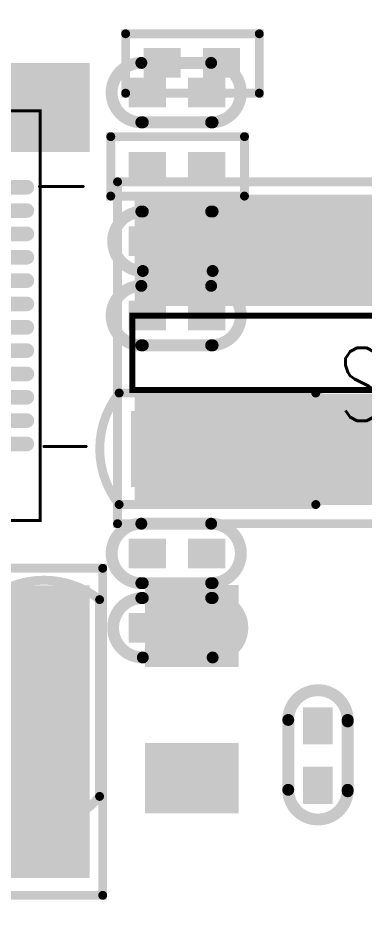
# Model space of a CAD drawing. Extents: x -396 to 4142, y 20 to 2755.
# Drawn here: x 553 to 786, y 1454 to 2070 of the extents above; entities that cross this region are included whole.
import ezdxf

# ---------------------------------------------------------------- set-up
doc = ezdxf.new("R2010")
doc.units = 0
for name, color, linetype in [('DRIL_NPLTE_THRU_01', 16, 'CONTINUOUS'), ('DRIL_NPLTE_THRU_02', 3, 'CONTINUOUS'), ('DRIL_NPLTE_THRU_03', 96, 'CONTINUOUS'), ('DRIL_NPLTE_THRU_04', 146, 'CONTINUOUS'), ('DRIL_NPLTE_THRU_05', 2, 'CONTINUOUS'), ('DRIL_NPLTE_THRU_06', 5, 'CONTINUOUS'), ('DRIL_PLTE_THRU_01', 16, 'CONTINUOUS'), ('DRIL_PLTE_THRU_02', 3, 'CONTINUOUS'), ('DRIL_PLTE_THRU_03', 96, 'CONTINUOUS'), ('DRIL_PLTE_THRU_04', 146, 'CONTINUOUS'), ('DRIL_PLTE_THRU_05', 2, 'CONTINUOUS'), ('DRIL_PLTE_THRU_06', 5, 'CONTINUOUS'), ('DRIL_SYMBOL', 255, 'CONTINUOUS'), ('PADS_BOT', 186, 'CONTINUOUS'), ('PADS_INNER', 1, 'CONTINUOUS'), ('PADS_TOP', 1, 'CONTINUOUS'), ('PART_BOT_2DLINE_00', 56, 'CONTINUOUS'), ('PART_BOT_2DLINE_01', 183, 'CONTINUOUS'), ('PART_BOT_CUTOUT_01', 183, 'CONTINUOUS'), ('PART_TOP_2DLINE_00', 67, 'CONTINUOUS'), ('TEXT_105', 2, 'CONTINUOUS')]:
    doc.layers.add(name, color=color, linetype=linetype)
doc.styles.add('W10', font='simplex', dxfattribs={"width": 0.75})

# ---------------------------------------------------------------- blocks, each defined once
blk = doc.blocks.new('SMOOTH_8')
at = {"const_width": 4}
blk.add_lwpolyline([(-2, 0, 1), (2, 0, 1)], format="xyb", close=True, dxfattribs=at)
blk = doc.blocks.new('PART_BODY_TOP_5733')
at = {"layer": 'PART_TOP_2DLINE_00', "const_width": 8}
for points in [[(-24, -20, -1), (-24, 20)], [(23, 20, -1), (23, -20)]]:
    blk.add_lwpolyline(points, format="xyb", dxfattribs=at)
for points in [[(-24, 20), (23, 20)], [(-23, -20), (24, -20)]]:
    blk.add_lwpolyline(points, dxfattribs=at)
at = {"layer": 'PART_TOP_2DLINE_00'}
for p in [(-24, 20), (-24, 20), (23, 20), (23, 20), (-24, -20), (-23, -20), (23, -20), (24, -20)]:
    blk.add_blockref('SMOOTH_8', p, dxfattribs=at)
blk = doc.blocks.new('DRIL_HOLE_0')
blk.add_lwpolyline([(0, 0, 1), (0, 0, 1)], format="xyb", close=True)
blk = doc.blocks.new('PAD_0')
blk.add_lwpolyline([(0, 0, 1), (0, 0, 1)], format="xyb", close=True)
blk = doc.blocks.new('PAD_2')
at = {"const_width": 20}
blk.add_lwpolyline([(-12.5, 0), (12.5, 0)], dxfattribs=at)
blk = doc.blocks.new('STK_TOP_8')
at = {"layer": 'DRIL_PLTE_THRU_01'}
blk.add_blockref('DRIL_HOLE_0', (0, 0), dxfattribs=at)
at = {"layer": 'DRIL_PLTE_THRU_02'}
blk.add_blockref('DRIL_HOLE_0', (0, 0), dxfattribs=at)
at = {"layer": 'DRIL_PLTE_THRU_03'}
blk.add_blockref('DRIL_HOLE_0', (0, 0), dxfattribs=at)
at = {"layer": 'DRIL_PLTE_THRU_04'}
blk.add_blockref('DRIL_HOLE_0', (0, 0), dxfattribs=at)
at = {"layer": 'DRIL_PLTE_THRU_05'}
blk.add_blockref('DRIL_HOLE_0', (0, 0), dxfattribs=at)
at = {"layer": 'DRIL_PLTE_THRU_06'}
blk.add_blockref('DRIL_HOLE_0', (0, 0), dxfattribs=at)
at = {"layer": 'PADS_BOT'}
blk.add_blockref('PAD_0', (0, 0), dxfattribs=at)
at = {"layer": 'PADS_INNER'}
blk.add_blockref('PAD_0', (0, 0), dxfattribs=at)
at = {"layer": 'PADS_TOP'}
blk.add_blockref('PAD_2', (0, 0), dxfattribs=at)
blk = doc.blocks.new('SYM_TOP_9')
for name, p in [('PART_BODY_TOP_5733', (0, 0)), ('STK_TOP_8', (-20, 0)), ('STK_TOP_8', (20, 0))]:
    blk.add_blockref(name, p)
blk = doc.blocks.new('PART_TOP_115')
blk.add_blockref('SYM_TOP_9', (0, 0))
blk = doc.blocks.new('SMOOTH_6')
at = {"const_width": 3}
blk.add_lwpolyline([(-1.5, 0, 1), (1.5, 0, 1)], format="xyb", close=True, dxfattribs=at)
blk = doc.blocks.new('PART_BODY_TOP_5732')
at = {"layer": 'PART_TOP_2DLINE_00', "const_width": 6}
blk.add_lwpolyline([(-68.93, 37.9), (63.46, 37.9, -0.486113), (63.46, -37.1), (-68.93, -37.1, -0.348726)], format="xyb", close=True, dxfattribs=at)
at = {"layer": 'PART_TOP_2DLINE_00'}
for p in [(-68.93, 37.9), (63.46, 37.9), (-68.93, -37.1), (63.46, -37.1)]:
    blk.add_blockref('SMOOTH_6', p, dxfattribs=at)
blk = doc.blocks.new('PAD_8')
at = {"const_width": 39.37}
blk.add_lwpolyline([(-25.59, 0), (25.59, 0)], dxfattribs=at)
blk = doc.blocks.new('STK_TOP_9')
at = {"layer": 'DRIL_PLTE_THRU_01'}
blk.add_blockref('DRIL_HOLE_0', (0, 0), dxfattribs=at)
at = {"layer": 'DRIL_PLTE_THRU_02'}
blk.add_blockref('DRIL_HOLE_0', (0, 0), dxfattribs=at)
at = {"layer": 'DRIL_PLTE_THRU_03'}
blk.add_blockref('DRIL_HOLE_0', (0, 0), dxfattribs=at)
at = {"layer": 'DRIL_PLTE_THRU_04'}
blk.add_blockref('DRIL_HOLE_0', (0, 0), dxfattribs=at)
at = {"layer": 'DRIL_PLTE_THRU_05'}
blk.add_blockref('DRIL_HOLE_0', (0, 0), dxfattribs=at)
at = {"layer": 'DRIL_PLTE_THRU_06'}
blk.add_blockref('DRIL_HOLE_0', (0, 0), dxfattribs=at)
at = {"layer": 'PADS_BOT'}
blk.add_blockref('PAD_0', (0, 0), dxfattribs=at)
at = {"layer": 'PADS_INNER'}
blk.add_blockref('PAD_0', (0, 0), dxfattribs=at)
at = {"layer": 'PADS_TOP', "rotation": 90}
blk.add_blockref('PAD_8', (0, 0), dxfattribs=at)
blk = doc.blocks.new('SYM_TOP_8')
for name, p in [('STK_TOP_9', (-41.34, 0.18)), ('STK_TOP_9', (41.34, 0.18)), ('PART_BODY_TOP_5732', (0, 0))]:
    blk.add_blockref(name, p)
blk = doc.blocks.new('PART_TOP_147')
blk.add_blockref('SYM_TOP_8', (0, 0))
blk = doc.blocks.new('PART_TOP_148')
blk.add_blockref('SYM_TOP_8', (0, 0))
blk = doc.blocks.new('PART_BODY_BOT_5733')
at = {"layer": 'PART_BOT_2DLINE_00', "const_width": 8}
for points in [[(-24, -20, -1), (-24, 20)], [(23, 20, -1), (23, -20)]]:
    blk.add_lwpolyline(points, format="xyb", dxfattribs=at)
for points in [[(-24, 20), (23, 20)], [(-23, -20), (24, -20)]]:
    blk.add_lwpolyline(points, dxfattribs=at)
at = {"layer": 'PART_BOT_2DLINE_00'}
for p in [(-24, 20), (-24, 20), (23, 20), (23, 20), (-24, -20), (-23, -20), (23, -20), (24, -20)]:
    blk.add_blockref('SMOOTH_8', p, dxfattribs=at)
blk = doc.blocks.new('STK_BOT_8')
at = {"layer": 'DRIL_PLTE_THRU_01'}
blk.add_blockref('DRIL_HOLE_0', (0, 0), dxfattribs=at)
at = {"layer": 'DRIL_PLTE_THRU_02'}
blk.add_blockref('DRIL_HOLE_0', (0, 0), dxfattribs=at)
at = {"layer": 'DRIL_PLTE_THRU_03'}
blk.add_blockref('DRIL_HOLE_0', (0, 0), dxfattribs=at)
at = {"layer": 'DRIL_PLTE_THRU_04'}
blk.add_blockref('DRIL_HOLE_0', (0, 0), dxfattribs=at)
at = {"layer": 'DRIL_PLTE_THRU_05'}
blk.add_blockref('DRIL_HOLE_0', (0, 0), dxfattribs=at)
at = {"layer": 'DRIL_PLTE_THRU_06'}
blk.add_blockref('DRIL_HOLE_0', (0, 0), dxfattribs=at)
at = {"layer": 'PADS_BOT'}
blk.add_blockref('PAD_2', (0, 0), dxfattribs=at)
at = {"layer": 'PADS_INNER'}
blk.add_blockref('PAD_0', (0, 0), dxfattribs=at)
at = {"layer": 'PADS_TOP'}
blk.add_blockref('PAD_0', (0, 0), dxfattribs=at)
blk = doc.blocks.new('SYM_BOT_9')
for name, p in [('PART_BODY_BOT_5733', (0, 0)), ('STK_BOT_8', (-20, 0)), ('STK_BOT_8', (20, 0))]:
    blk.add_blockref(name, p)
blk = doc.blocks.new('PART_BOT_155')
blk.add_blockref('SYM_BOT_9', (0, 0))
blk = doc.blocks.new('PAD_14')
at = {"const_width": 55.12}
blk.add_lwpolyline([(-31.5, 0), (31.5, 0)], dxfattribs=at)
blk = doc.blocks.new('STK_BOT_22')
at = {"layer": 'DRIL_PLTE_THRU_01'}
blk.add_blockref('DRIL_HOLE_0', (0, 0), dxfattribs=at)
at = {"layer": 'DRIL_PLTE_THRU_02'}
blk.add_blockref('DRIL_HOLE_0', (0, 0), dxfattribs=at)
at = {"layer": 'DRIL_PLTE_THRU_03'}
blk.add_blockref('DRIL_HOLE_0', (0, 0), dxfattribs=at)
at = {"layer": 'DRIL_PLTE_THRU_04'}
blk.add_blockref('DRIL_HOLE_0', (0, 0), dxfattribs=at)
at = {"layer": 'DRIL_PLTE_THRU_05'}
blk.add_blockref('DRIL_HOLE_0', (0, 0), dxfattribs=at)
at = {"layer": 'DRIL_PLTE_THRU_06'}
blk.add_blockref('DRIL_HOLE_0', (0, 0), dxfattribs=at)
at = {"layer": 'PADS_BOT', "rotation": 90}
blk.add_blockref('PAD_14', (0, 0), dxfattribs=at)
at = {"layer": 'PADS_INNER'}
blk.add_blockref('PAD_0', (0, 0), dxfattribs=at)
at = {"layer": 'PADS_TOP'}
blk.add_blockref('PAD_0', (0, 0), dxfattribs=at)
blk = doc.blocks.new('PAD_15')
at = {"const_width": 47.24}
blk.add_lwpolyline([(-31.5, 0), (31.5, 0)], dxfattribs=at)
blk = doc.blocks.new('STK_BOT_21')
at = {"layer": 'DRIL_PLTE_THRU_01'}
blk.add_blockref('DRIL_HOLE_0', (0, 0), dxfattribs=at)
at = {"layer": 'DRIL_PLTE_THRU_02'}
blk.add_blockref('DRIL_HOLE_0', (0, 0), dxfattribs=at)
at = {"layer": 'DRIL_PLTE_THRU_03'}
blk.add_blockref('DRIL_HOLE_0', (0, 0), dxfattribs=at)
at = {"layer": 'DRIL_PLTE_THRU_04'}
blk.add_blockref('DRIL_HOLE_0', (0, 0), dxfattribs=at)
at = {"layer": 'DRIL_PLTE_THRU_05'}
blk.add_blockref('DRIL_HOLE_0', (0, 0), dxfattribs=at)
at = {"layer": 'DRIL_PLTE_THRU_06'}
blk.add_blockref('DRIL_HOLE_0', (0, 0), dxfattribs=at)
at = {"layer": 'PADS_BOT', "rotation": 90}
blk.add_blockref('PAD_15', (0, 0), dxfattribs=at)
at = {"layer": 'PADS_INNER'}
blk.add_blockref('PAD_0', (0, 0), dxfattribs=at)
at = {"layer": 'PADS_TOP'}
blk.add_blockref('PAD_0', (0, 0), dxfattribs=at)
blk = doc.blocks.new('SYM_BOT_22')
for name, p in [('STK_BOT_22', (-51.18, 0)), ('STK_BOT_21', (51.18, 0))]:
    blk.add_blockref(name, p)
blk = doc.blocks.new('PART_BOT_156')
blk.add_blockref('SYM_BOT_22', (0, 0))
blk = doc.blocks.new('SMOOTH_3$937007874')
at = {"const_width": 1.97}
blk.add_lwpolyline([(-0.98, 0, 1), (0.98, 0, 1)], format="xyb", close=True, dxfattribs=at)
blk = doc.blocks.new('PART_BODY_BOT_5749')
at = {"layer": 'PART_BOT_2DLINE_01', "const_width": 6}
blk.add_lwpolyline([(-50, 110), (180, 110), (180, -110), (-50, -110)], close=True, dxfattribs=at)
at = {"layer": 'PART_BOT_CUTOUT_01', "const_width": 3.94}
blk.add_lwpolyline([(40, 110), (90, 110), (90, -100), (40, -100)], close=True, dxfattribs=at)
at = {"layer": 'PART_BOT_2DLINE_01'}
for p in [(-50, 110), (180, 110), (-50, -110), (180, -110)]:
    blk.add_blockref('SMOOTH_6', p, dxfattribs=at)
at = {"layer": 'PART_BOT_CUTOUT_01'}
for p in [(40, 110), (90, 110), (40, -100), (90, -100)]:
    blk.add_blockref('SMOOTH_3$937007874', p, dxfattribs=at)
blk = doc.blocks.new('PAD_20')
at = {"const_width": 74.8}
blk.add_lwpolyline([(-98.43, 0), (98.43, 0)], dxfattribs=at)
blk = doc.blocks.new('STK_BOT_30')
at = {"layer": 'DRIL_PLTE_THRU_01'}
blk.add_blockref('DRIL_HOLE_0', (0, 0), dxfattribs=at)
at = {"layer": 'DRIL_PLTE_THRU_02'}
blk.add_blockref('DRIL_HOLE_0', (0, 0), dxfattribs=at)
at = {"layer": 'DRIL_PLTE_THRU_03'}
blk.add_blockref('DRIL_HOLE_0', (0, 0), dxfattribs=at)
at = {"layer": 'DRIL_PLTE_THRU_04'}
blk.add_blockref('DRIL_HOLE_0', (0, 0), dxfattribs=at)
at = {"layer": 'DRIL_PLTE_THRU_05'}
blk.add_blockref('DRIL_HOLE_0', (0, 0), dxfattribs=at)
at = {"layer": 'DRIL_PLTE_THRU_06'}
blk.add_blockref('DRIL_HOLE_0', (0, 0), dxfattribs=at)
at = {"layer": 'PADS_BOT', "rotation": 90}
blk.add_blockref('PAD_20', (0, 0), dxfattribs=at)
at = {"layer": 'PADS_INNER'}
blk.add_blockref('PAD_0', (0, 0), dxfattribs=at)
at = {"layer": 'PADS_TOP'}
blk.add_blockref('PAD_0', (0, 0), dxfattribs=at)
blk = doc.blocks.new('SYM_BOT_25')
for name, p in [('STK_BOT_30', (0, 0)), ('STK_BOT_30', (133.86, 0)), ('PART_BODY_BOT_5749', (0, 0))]:
    blk.add_blockref(name, p)
blk = doc.blocks.new('PART_BOT_164')
blk.add_blockref('SYM_BOT_25', (0, 0))
blk = doc.blocks.new('PART_BOT_165')
blk.add_blockref('SYM_BOT_25', (0, 0))
blk = doc.blocks.new('PART_BODY_BOT_5731')
at = {"layer": 'PART_BOT_2DLINE_00', "const_width": 6}
blk.add_lwpolyline([(-44.57, -19.61), (-44.57, 20.39), (45.43, 20.39), (45.43, -19.61)], close=True, dxfattribs=at)
at = {"layer": 'PART_BOT_2DLINE_00'}
for p in [(-44.57, 20.39), (45.43, 20.39), (-44.57, -19.61), (45.43, -19.61)]:
    blk.add_blockref('SMOOTH_6', p, dxfattribs=at)
blk = doc.blocks.new('SYM_BOT_7')
for name, p in [('PART_BODY_BOT_5731', (0, 0)), ('STK_BOT_8', (-20, 0)), ('STK_BOT_8', (20, 0))]:
    blk.add_blockref(name, p)
blk = doc.blocks.new('PART_BOT_166')
blk.add_blockref('SYM_BOT_7', (0, 0))
blk = doc.blocks.new('PART_BODY_TOP_5731')
at = {"layer": 'PART_TOP_2DLINE_00', "const_width": 6}
blk.add_lwpolyline([(-44.57, -19.61), (-44.57, 20.39), (45.43, 20.39), (45.43, -19.61)], close=True, dxfattribs=at)
at = {"layer": 'PART_TOP_2DLINE_00'}
for p in [(-44.57, 20.39), (45.43, 20.39), (-44.57, -19.61), (45.43, -19.61)]:
    blk.add_blockref('SMOOTH_6', p, dxfattribs=at)
blk = doc.blocks.new('SYM_TOP_7')
for name, p in [('PART_BODY_TOP_5731', (0, 0)), ('STK_TOP_8', (-20, 0)), ('STK_TOP_8', (20, 0))]:
    blk.add_blockref(name, p)
blk = doc.blocks.new('PART_TOP_171')
blk.add_blockref('SYM_TOP_7', (0, 0))
blk = doc.blocks.new('SMOOTH_2')
at = {"const_width": 1}
blk.add_lwpolyline([(-0.5, 0, 1), (0.5, 0, 1)], format="xyb", close=True, dxfattribs=at)
blk = doc.blocks.new('PART_BODY_TOP_5751')
at = {"layer": 'PART_TOP_2DLINE_00', "const_width": 2}
for points in [[(-86.18, 139.55), (-86.18, 159.87)], [(85.85, 139.12), (85.85, 159.87)], [(-139.04, 86.89), (-168.74, 86.89)], [(137.45, 86.85), (166.82, 86.85)], [(-138.14, -86.84), (-171.44, -86.84)], [(140.45, -88.03), (168.83, -88.03)], [(-85.75, -137.98), (-85.75, -163.16)], [(85.24, -139.61), (85.24, -164.19)]]:
    blk.add_lwpolyline(points, dxfattribs=at)
blk.add_lwpolyline([(-116.9, -137.8), (137.8, -137.8), (137.8, 137.8), (-137.14, 137.8), (-137.14, -115.94), (-123.59, -131.12)], close=True, dxfattribs=at)
blk.add_lwpolyline([(-118.38, -118.82, 1), (-100.96, -118.82, 1)], format="xyb", close=True, dxfattribs=at)
at = {"layer": 'PART_TOP_2DLINE_00'}
for p in [(-86.18, 159.87), (85.85, 159.87), (-137.14, 137.8), (-86.18, 139.55), (85.85, 139.12), (137.8, 137.8), (-168.74, 86.89), (-139.04, 86.89), (137.45, 86.85), (166.82, 86.85), (-171.44, -86.84), (-138.14, -86.84), (140.45, -88.03), (168.83, -88.03), (-137.14, -115.94), (-123.59, -131.12), (-116.9, -137.8), (-85.75, -137.98), (85.24, -139.61), (137.8, -137.8), (-85.75, -163.16), (85.24, -164.19)]:
    blk.add_blockref('SMOOTH_2', p, dxfattribs=at)
blk = doc.blocks.new('PAD_22')
at = {"const_width": 4.9}
blk.add_lwpolyline([(-12.82, -2.45), (12.82, -2.45, 1), (12.82, 2.45), (-12.82, 2.45, 1)], format="xyb", close=True, dxfattribs=at)
blk = doc.blocks.new('STK_TOP_33')
at = {"layer": 'DRIL_NPLTE_THRU_01'}
blk.add_blockref('DRIL_HOLE_0', (0, 0), dxfattribs=at)
at = {"layer": 'DRIL_NPLTE_THRU_02'}
blk.add_blockref('DRIL_HOLE_0', (0, 0), dxfattribs=at)
at = {"layer": 'DRIL_NPLTE_THRU_03'}
blk.add_blockref('DRIL_HOLE_0', (0, 0), dxfattribs=at)
at = {"layer": 'DRIL_NPLTE_THRU_04'}
blk.add_blockref('DRIL_HOLE_0', (0, 0), dxfattribs=at)
at = {"layer": 'DRIL_NPLTE_THRU_05'}
blk.add_blockref('DRIL_HOLE_0', (0, 0), dxfattribs=at)
at = {"layer": 'DRIL_NPLTE_THRU_06'}
blk.add_blockref('DRIL_HOLE_0', (0, 0), dxfattribs=at)
at = {"layer": 'PADS_BOT'}
blk.add_blockref('PAD_0', (0, 0), dxfattribs=at)
at = {"layer": 'PADS_INNER'}
blk.add_blockref('PAD_0', (0, 0), dxfattribs=at)
at = {"layer": 'PADS_TOP', "rotation": 90}
blk.add_blockref('PAD_22', (0, 0), dxfattribs=at)
blk = doc.blocks.new('STK_TOP_32')
at = {"layer": 'DRIL_NPLTE_THRU_01'}
blk.add_blockref('DRIL_HOLE_0', (0, 0), dxfattribs=at)
at = {"layer": 'DRIL_NPLTE_THRU_02'}
blk.add_blockref('DRIL_HOLE_0', (0, 0), dxfattribs=at)
at = {"layer": 'DRIL_NPLTE_THRU_03'}
blk.add_blockref('DRIL_HOLE_0', (0, 0), dxfattribs=at)
at = {"layer": 'DRIL_NPLTE_THRU_04'}
blk.add_blockref('DRIL_HOLE_0', (0, 0), dxfattribs=at)
at = {"layer": 'DRIL_NPLTE_THRU_05'}
blk.add_blockref('DRIL_HOLE_0', (0, 0), dxfattribs=at)
at = {"layer": 'DRIL_NPLTE_THRU_06'}
blk.add_blockref('DRIL_HOLE_0', (0, 0), dxfattribs=at)
at = {"layer": 'PADS_BOT'}
blk.add_blockref('PAD_0', (0, 0), dxfattribs=at)
at = {"layer": 'PADS_INNER'}
blk.add_blockref('PAD_0', (0, 0), dxfattribs=at)
at = {"layer": 'PADS_TOP'}
blk.add_blockref('PAD_22', (0, 0), dxfattribs=at)
blk = doc.blocks.new('DRIL_SYMBOL_98$4251968504')
at = {"layer": 'DRIL_SYMBOL', "const_width": 2}
for points in [[(0, -10), (0, 10)], [(-10, 0), (10, 0)]]:
    blk.add_lwpolyline(points, dxfattribs=at)
blk = doc.blocks.new('DRIL_HOLE_98$4251968504')
at = {"const_width": 49.21}
blk.add_lwpolyline([(-24.61, 0, 1), (24.61, 0, 1)], format="xyb", close=True, dxfattribs=at)
blk.add_blockref('DRIL_SYMBOL_98$4251968504', (0, 0))
blk = doc.blocks.new('PAD_23')
at = {"const_width": 157.48}
blk.add_lwpolyline([(-78.74, 0), (78.74, 0)], dxfattribs=at)
blk = doc.blocks.new('STK_TOP_34')
at = {"layer": 'DRIL_PLTE_THRU_01'}
blk.add_blockref('DRIL_HOLE_98$4251968504', (0, 0), dxfattribs=at)
at = {"layer": 'DRIL_PLTE_THRU_02'}
blk.add_blockref('DRIL_HOLE_98$4251968504', (0, 0), dxfattribs=at)
at = {"layer": 'DRIL_PLTE_THRU_03'}
blk.add_blockref('DRIL_HOLE_98$4251968504', (0, 0), dxfattribs=at)
at = {"layer": 'DRIL_PLTE_THRU_04'}
blk.add_blockref('DRIL_HOLE_98$4251968504', (0, 0), dxfattribs=at)
at = {"layer": 'DRIL_PLTE_THRU_05'}
blk.add_blockref('DRIL_HOLE_98$4251968504', (0, 0), dxfattribs=at)
at = {"layer": 'DRIL_PLTE_THRU_06'}
blk.add_blockref('DRIL_HOLE_98$4251968504', (0, 0), dxfattribs=at)
at = {"layer": 'PADS_BOT'}
blk.add_blockref('PAD_23', (0, 0), dxfattribs=at)
at = {"layer": 'PADS_INNER'}
blk.add_blockref('PAD_23', (0, 0), dxfattribs=at)
at = {"layer": 'PADS_TOP'}
blk.add_blockref('PAD_23', (0, 0), dxfattribs=at)
blk = doc.blocks.new('SYM_TOP_27')
for name, p in [('PART_BODY_TOP_5751', (0, 0)), ('STK_TOP_33', (-86.35, 116.14)), ('STK_TOP_33', (-70.65, 116.14)), ('STK_TOP_33', (-54.95, 116.14)), ('STK_TOP_33', (-39.25, 116.14)), ('STK_TOP_33', (-23.55, 116.14)), ('STK_TOP_33', (-7.85, 116.14)), ('STK_TOP_33', (7.85, 116.14)), ('STK_TOP_33', (23.55, 116.14)), ('STK_TOP_33', (39.25, 116.14)), ('STK_TOP_33', (54.95, 116.14)), ('STK_TOP_33', (70.65, 116.14)), ('STK_TOP_33', (86.35, 116.14)), ('STK_TOP_32', (-116.14, 86.35)), ('STK_TOP_32', (116.14, 86.35)), ('STK_TOP_34', (0, 0)), ('STK_TOP_32', (-116.14, 70.65)), ('STK_TOP_32', (116.14, 70.65)), ('STK_TOP_32', (-116.14, 54.95)), ('STK_TOP_32', (116.14, 54.95)), ('STK_TOP_32', (-116.14, 39.25)), ('STK_TOP_32', (116.14, 39.25)), ('STK_TOP_32', (-116.14, 23.55)), ('STK_TOP_32', (116.14, 23.55)), ('STK_TOP_32', (-116.14, 7.85)), ('STK_TOP_32', (116.14, 7.85)), ('STK_TOP_32', (-116.14, -7.85)), ('STK_TOP_32', (116.14, -7.85)), ('STK_TOP_32', (-116.14, -23.55)), ('STK_TOP_32', (116.14, -23.55)), ('STK_TOP_32', (-116.14, -39.25)), ('STK_TOP_32', (116.14, -39.25)), ('STK_TOP_32', (-116.14, -54.95)), ('STK_TOP_32', (116.14, -54.95)), ('STK_TOP_32', (-116.14, -70.65)), ('STK_TOP_32', (116.14, -70.65)), ('STK_TOP_32', (-116.14, -86.35)), ('STK_TOP_32', (116.14, -86.35)), ('STK_TOP_33', (-86.35, -116.14)), ('STK_TOP_33', (-70.65, -116.14)), ('STK_TOP_33', (-54.95, -116.14)), ('STK_TOP_33', (-39.25, -116.14)), ('STK_TOP_33', (-23.55, -116.14)), ('STK_TOP_33', (-7.85, -116.14)), ('STK_TOP_33', (7.85, -116.14)), ('STK_TOP_33', (23.55, -116.14)), ('STK_TOP_33', (39.25, -116.14)), ('STK_TOP_33', (54.95, -116.14)), ('STK_TOP_33', (70.65, -116.14)), ('STK_TOP_33', (86.35, -116.14))]:
    blk.add_blockref(name, p)
blk = doc.blocks.new('PART_TOP_174')
blk.add_blockref('SYM_TOP_27', (0, 0))
blk = doc.blocks.new('PAD_45')
at = {"const_width": 60}
blk.add_lwpolyline([(-30, 0), (30, 0)], dxfattribs=at)
blk = doc.blocks.new('STK_BOT_68')
at = {"layer": 'DRIL_PLTE_THRU_01'}
blk.add_blockref('DRIL_HOLE_0', (0, 0), dxfattribs=at)
at = {"layer": 'DRIL_PLTE_THRU_02'}
blk.add_blockref('DRIL_HOLE_0', (0, 0), dxfattribs=at)
at = {"layer": 'DRIL_PLTE_THRU_03'}
blk.add_blockref('DRIL_HOLE_0', (0, 0), dxfattribs=at)
at = {"layer": 'DRIL_PLTE_THRU_04'}
blk.add_blockref('DRIL_HOLE_0', (0, 0), dxfattribs=at)
at = {"layer": 'DRIL_PLTE_THRU_05'}
blk.add_blockref('DRIL_HOLE_0', (0, 0), dxfattribs=at)
at = {"layer": 'DRIL_PLTE_THRU_06'}
blk.add_blockref('DRIL_HOLE_0', (0, 0), dxfattribs=at)
at = {"layer": 'PADS_BOT', "rotation": 90}
blk.add_blockref('PAD_45', (0, 0), dxfattribs=at)
at = {"layer": 'PADS_INNER'}
blk.add_blockref('PAD_0', (0, 0), dxfattribs=at)
at = {"layer": 'PADS_TOP'}
blk.add_blockref('PAD_0', (0, 0), dxfattribs=at)
blk = doc.blocks.new('SYM_BOT_53')
for p in [(-51.18, 0), (51.18, 0)]:
    blk.add_blockref('STK_BOT_68', p)
blk = doc.blocks.new('PART_BOT_318')
blk.add_blockref('SYM_BOT_53', (0, 0))
blk = doc.blocks.new('PART_TOP_370')
blk.add_blockref('SYM_TOP_9', (0, 0))
blk = doc.blocks.new('PART_TOP_373')
blk.add_blockref('SYM_TOP_9', (0, 0))
blk = doc.blocks.new('PART_TOP_374')
blk.add_blockref('SYM_TOP_9', (0, 0))
blk = doc.blocks.new('PART_TOP_375')
blk.add_blockref('SYM_TOP_9', (0, 0))

msp = doc.modelspace()

# ---------------------------------------------------------------- block references
at = {"xscale": -1}
for name, p, rotation in [('PART_BOT_318', (520, 2010), -180), ('PART_BOT_166', (670, 2040), -180), ('PART_BOT_164', (730, 1780), -90), ('PART_BOT_165', (430, 1590), -180), ('PART_BOT_156', (670, 1610), -270), ('PART_BOT_155', (754.92, 1573.98), -270)]:
    msp.add_blockref(name, p, dxfattribs=dict(at, rotation=rotation))
for name, p in [('PART_TOP_373', (660, 2020)), ('PART_TOP_174', (430, 1870)), ('PART_TOP_171', (660, 1970)), ('PART_TOP_374', (660, 1870)), ('PART_TOP_147', (690, 1780)), ('PART_TOP_370', (660, 1710))]:
    msp.add_blockref(name, p)
for name, p, rotation in [('PART_TOP_375', (660, 1920), 180), ('PART_TOP_148', (570, 1610), 270), ('PART_TOP_115', (660, 1660), 180)]:
    msp.add_blockref(name, p, dxfattribs=dict(rotation=rotation))

# ---------------------------------------------------------------- texts
at = {"layer": 'TEXT_105', "style": 'W10', "width": 0.75}
msp.add_text('SATA 5V', height=49, dxfattribs=at).set_placement((768.65, 1799.23))

doc.saveas('drawing.dxf')
